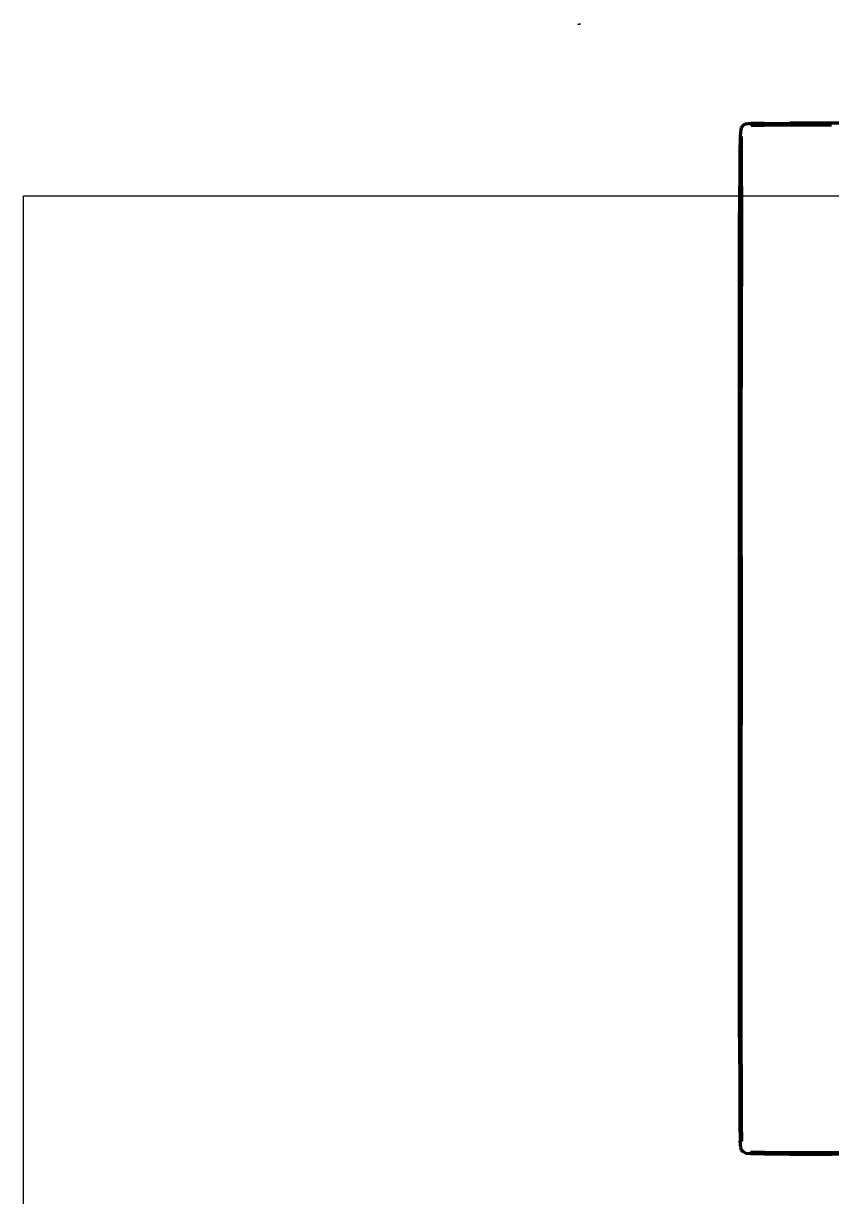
# Model space of a CAD drawing. Header units: millimetres. Extents: x 4307 to 31003, y 2809 to 20009.
# Drawn here: x 17159.6 to 17436.8, y 9439.5 to 9841.7 of the extents above; entities that cross this region are included whole.
import ezdxf

# ---------------------------------------------------------------- set-up
doc = ezdxf.new("R2010")
doc.units = ezdxf.units.MM
doc.layers.add('ProfileEdges', color=7, linetype='Continuous')

msp = doc.modelspace()

# ---------------------------------------------------------------- linework, layer by layer
msp.add_lwpolyline([(17159.58, 9782.64), (19682.84, 9782.64), (19682.84, 8537.98), (17159.58, 8537.98)], close=True)
at = {"layer": 'ProfileEdges', "lineweight": 211}
for p, q in [((17350.27, 9841.24), (17350.22, 9841.69)), ((17405.75, 9805.74), (17405.58, 9805.29)), ((17405.92, 9806.15), (17405.75, 9805.74)), ((17406.49, 9806.78), (17405.92, 9806.15)), ((17406.49, 9806.78), (17406.86, 9807)), ((17407.26, 9807.18), (17406.86, 9807)), ((17409.07, 9807.34), (17407.26, 9807.18)), ((17413.67, 9807.44), (17409.07, 9807.34)), ((17413.77, 9806.98), (17409.2, 9806.89)), ((17409.2, 9806.89), (17409.24, 9806.75)), ((17409.24, 9806.75), (17413.8, 9806.84)), ((17413.67, 9807.44), (17422.43, 9807.5)), ((17422.49, 9807.04), (17413.77, 9806.98)), ((17413.8, 9806.84), (17422.51, 9806.89)), ((17436.7, 9807.55), (17422.43, 9807.5)), ((17436.75, 9807.07), (17422.49, 9807.04)), ((17422.51, 9806.89), (17436.77, 9806.93)), ((17921.88, 9807.54), (17436.7, 9807.55)), ((17405.42, 9803.05), (17405.33, 9797.19)), ((17405.58, 9805.29), (17405.42, 9803.05)), ((17405.74, 9797.09), (17405.82, 9802.9)), ((17405.83, 9797.07), (17405.82, 9802.9)), ((17405.33, 9797.19), (17405.27, 9785.99)), ((17405.74, 9797.09), (17405.69, 9785.91)), ((17405.83, 9797.07), (17405.74, 9797.09)), ((17405.87, 9797.06), (17405.83, 9797.07)), ((17405.83, 9787.75), (17405.83, 9797.07)), ((17405.83, 9787.75), (17405.87, 9797.06)), ((17405.23, 9767.67), (17405.27, 9785.99)), ((17405.69, 9785.91), (17405.66, 9767.62)), ((17405.82, 9785.89), (17405.77, 9716.88)), ((17405.82, 9785.89), (17405.83, 9787.75)), ((17405.23, 9494), (17405.23, 9767.67)), ((17405.53, 9744.02), (17405.66, 9767.62)), ((17405.66, 9494.06), (17405.66, 9767.62)), ((17405.43, 9744.03), (17405.36, 9744.02)), ((17405.36, 9744.02), (17405.43, 9573.78)), ((17405.43, 9744.03), (17405.53, 9744.02)), ((17405.43, 9744.03), (17405.43, 9573.78)), ((17405.9, 9601.28), (17405.77, 9716.88)), ((17405.79, 9494.07), (17405.77, 9716.88)), ((17405.43, 9517.7), (17405.43, 9573.78)), ((17405.53, 9517.71), (17405.43, 9517.7)), ((17405.58, 9475.67), (17405.53, 9517.71)), ((17405.23, 9494), (17405.27, 9475.61)), ((17405.66, 9494.06), (17405.69, 9475.68)), ((17405.82, 9475.71), (17405.79, 9494.07)), ((17405.27, 9475.61), (17405.33, 9464.38)), ((17405.69, 9475.68), (17405.58, 9475.67)), ((17405.74, 9464.48), (17405.69, 9475.68)), ((17405.87, 9464.51), (17405.82, 9475.71)), ((17405.33, 9464.38), (17405.41, 9458.51)), ((17405.74, 9464.48), (17405.82, 9458.65)), ((17405.95, 9458.69), (17405.87, 9464.51)), ((17405.62, 9456.27), (17405.41, 9458.51)), ((17405.92, 9455.4), (17405.62, 9456.27)), ((17405.82, 9458.65), (17405.95, 9458.69)), ((17406.49, 9454.77), (17405.92, 9455.4)), ((17407.27, 9454.39), (17406.49, 9454.77)), ((17407.27, 9454.39), (17409.07, 9454.21)), ((17409.07, 9454.21), (17413.67, 9454.1)), ((17409.2, 9454.66), (17409.24, 9454.8)), ((17413.77, 9454.57), (17409.2, 9454.66)), ((17409.24, 9454.8), (17413.8, 9454.71)), ((17413.67, 9454.1), (17422.43, 9454.04)), ((17413.77, 9454.57), (17422.49, 9454.51)), ((17413.8, 9454.71), (17422.51, 9454.65)), ((17422.43, 9454.04), (17436.7, 9454)), ((17422.49, 9454.51), (17422.48, 9454.38)), ((17422.48, 9454.38), (17436.74, 9454.35)), ((17436.75, 9454.47), (17422.49, 9454.51)), ((17422.51, 9454.65), (17436.77, 9454.62)), ((17903.46, 9453.99), (17436.7, 9454)), ((17436.74, 9454.35), (17455.15, 9454.33)), ((17455.16, 9454.46), (17436.75, 9454.47))]:
    msp.add_line(p, q, dxfattribs=at)

doc.saveas('drawing.dxf')
